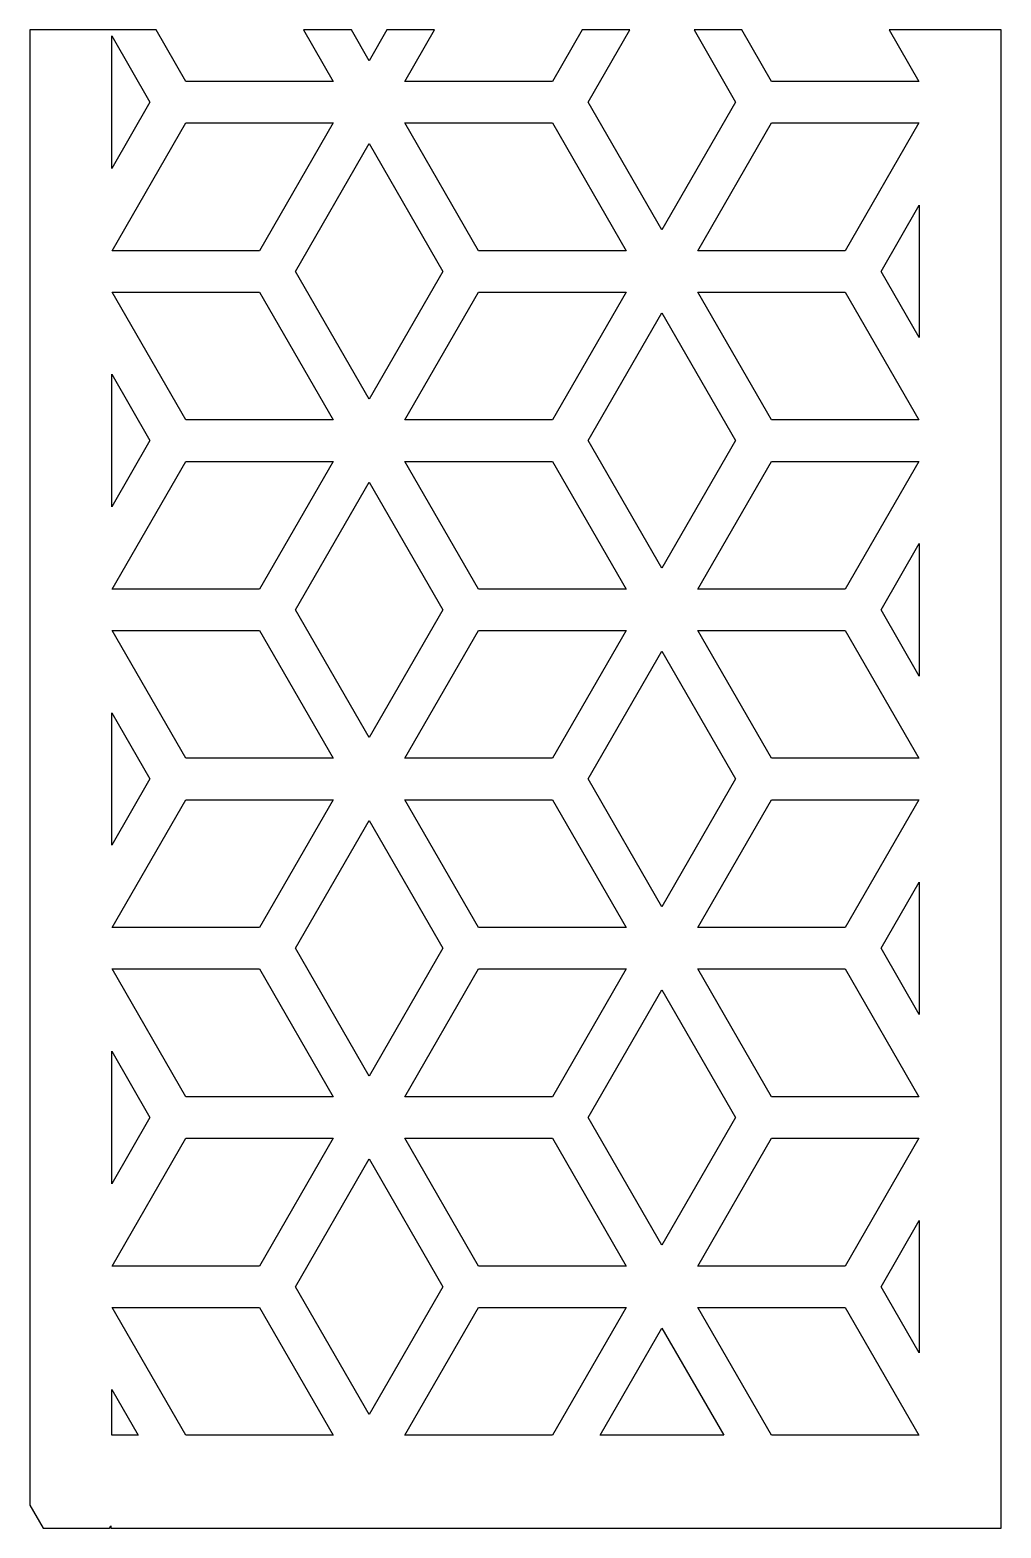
# Model space of a CAD drawing. Header units: inches. Extents: x -30 to -24, y -27.61 to -18.35.
import ezdxf

# ---------------------------------------------------------------- set-up
doc = ezdxf.new("R2010")
doc.units = ezdxf.units.IN
doc.layers.add('CUTOUTS', color=1, linetype='CONTINUOUS')
doc.layers.add('PERIMETER', color=5, linetype='CONTINUOUS')

msp = doc.modelspace()

# ---------------------------------------------------------------- linework, layer by layer
at = {"layer": 'CUTOUTS'}
for points in [[(-29.497, -18.3898), (-29.2606, -18.7994), (-29.497, -19.209)], [(-28.1271, -18.9282), (-28.583, -19.7179), (-29.4949, -19.7179), (-29.039, -18.9282)], [(-26.772, -18.9282), (-26.3161, -19.7179), (-27.228, -19.7179), (-27.6839, -18.9282)], [(-24.961, -19.7179), (-25.8729, -19.7179), (-25.417, -18.9282), (-24.5051, -18.9282)], [(-27.4496, -19.8458), (-27.9055, -20.6355), (-28.3614, -19.8458), (-27.9055, -19.0561)], [(-24.7394, -19.8458), (-24.503, -19.4362), (-24.503, -20.2554)], [(-29.039, -20.7635), (-29.4949, -19.9738), (-28.583, -19.9738), (-28.1271, -20.7635)], [(-27.228, -19.9738), (-26.3161, -19.9738), (-26.772, -20.7635), (-27.6839, -20.7635)], [(-24.5051, -20.7635), (-25.417, -20.7635), (-25.8729, -19.9738), (-24.961, -19.9738)], [(-26.0945, -21.6811), (-26.5504, -20.8914), (-26.0945, -20.1017), (-25.6386, -20.8914)], [(-29.497, -20.4818), (-29.2606, -20.8914), (-29.497, -21.301)], [(-28.1271, -21.0202), (-28.583, -21.8099), (-29.4949, -21.8099), (-29.039, -21.0202)], [(-26.3161, -21.8099), (-27.228, -21.8099), (-27.6839, -21.0202), (-26.772, -21.0202)], [(-24.5051, -21.0202), (-24.961, -21.8099), (-25.8729, -21.8099), (-25.417, -21.0202)], [(-28.3614, -21.9378), (-27.9055, -21.1481), (-27.4496, -21.9378), (-27.9055, -22.7275)], [(-24.7394, -21.9378), (-24.503, -21.5282), (-24.503, -22.3474)], [(-29.039, -22.8555), (-29.4949, -22.0658), (-28.583, -22.0658), (-28.1271, -22.8555)], [(-27.228, -22.0658), (-26.3161, -22.0658), (-26.772, -22.8555), (-27.6839, -22.8555)], [(-25.417, -22.8555), (-25.8729, -22.0658), (-24.961, -22.0658), (-24.5051, -22.8555)], [(-25.6386, -22.9834), (-26.0945, -23.7731), (-26.5504, -22.9834), (-26.0945, -22.1937)], [(-29.497, -22.5738), (-29.2606, -22.9834), (-29.497, -23.393)], [(-28.1271, -23.1122), (-28.583, -23.9019), (-29.4949, -23.9019), (-29.039, -23.1122)], [(-26.3161, -23.9019), (-27.228, -23.9019), (-27.6839, -23.1122), (-26.772, -23.1122)], [(-24.961, -23.9019), (-25.8729, -23.9019), (-25.417, -23.1122), (-24.5051, -23.1122)], [(-28.3614, -24.0298), (-27.9055, -23.2401), (-27.4496, -24.0298), (-27.9055, -24.8195)], [(-24.7394, -24.0298), (-24.503, -23.6202), (-24.503, -24.4394)], [(-29.039, -24.9475), (-29.4949, -24.1578), (-28.583, -24.1578), (-28.1271, -24.9475)], [(-27.228, -24.1578), (-26.3161, -24.1578), (-26.772, -24.9475), (-27.6839, -24.9475)], [(-25.417, -24.9475), (-25.8729, -24.1578), (-24.961, -24.1578), (-24.5051, -24.9475)], [(-26.0945, -25.8651), (-26.5504, -25.0754), (-26.0945, -24.2857), (-25.6386, -25.0754)], [(-29.497, -24.6658), (-29.2606, -25.0754), (-29.497, -25.485)], [(-28.1271, -25.2042), (-28.583, -25.9939), (-29.4949, -25.9939), (-29.039, -25.2042)], [(-27.6839, -25.2042), (-26.772, -25.2042), (-26.3161, -25.9939), (-27.228, -25.9939)], [(-24.961, -25.9939), (-25.8729, -25.9939), (-25.417, -25.2042), (-24.5051, -25.2042)], [(-27.9055, -25.3321), (-27.4496, -26.1218), (-27.9055, -26.9115), (-28.3614, -26.1218)], [(-24.7394, -26.1218), (-24.503, -25.7122), (-24.503, -26.5314)], [(-28.1271, -27.0395), (-29.039, -27.0395), (-29.4949, -26.2498), (-28.583, -26.2498)], [(-27.6839, -27.0395), (-27.228, -26.2498), (-26.3161, -26.2498), (-26.772, -27.0395)], [(-25.417, -27.0395), (-25.8729, -26.2498), (-24.961, -26.2498), (-24.5051, -27.0395)], [(-26.4765, -27.0395), (-26.0945, -26.3777), (-25.7125, -27.0395)], [(-29.3345, -27.0395), (-29.497, -27.0395), (-29.497, -26.7578)]]:
    msp.add_lwpolyline(points, close=True, dxfattribs=at)
at = {"layer": 'PERIMETER'}
msp.add_lwpolyline([(-27.6839, -18.6715), (-27.5003, -18.3535), (-27.7958, -18.3535), (-27.9055, -18.5435), (-28.0152, -18.3535), (-28.3107, -18.3535), (-28.1271, -18.6715), (-29.039, -18.6715), (-29.2226, -18.3535), (-29.54, -18.3535), (-30.003, -18.3535), (-30.003, -27.4727), (-29.9218, -27.6134), (-29.5112, -27.6134), (-29.5029, -27.599), (-29.5029, -27.6134), (-23.997, -27.6134), (-23.997, -18.3535), (-24.46, -18.3535), (-24.6887, -18.3535), (-24.5051, -18.6715), (-25.417, -18.6715), (-25.6006, -18.3535), (-25.896, -18.3535), (-25.6386, -18.7994), (-26.0945, -19.5891), (-26.5504, -18.7994), (-26.293, -18.3535), (-26.5884, -18.3535), (-26.772, -18.6715)], close=True, dxfattribs=at)

doc.saveas('drawing.dxf')
